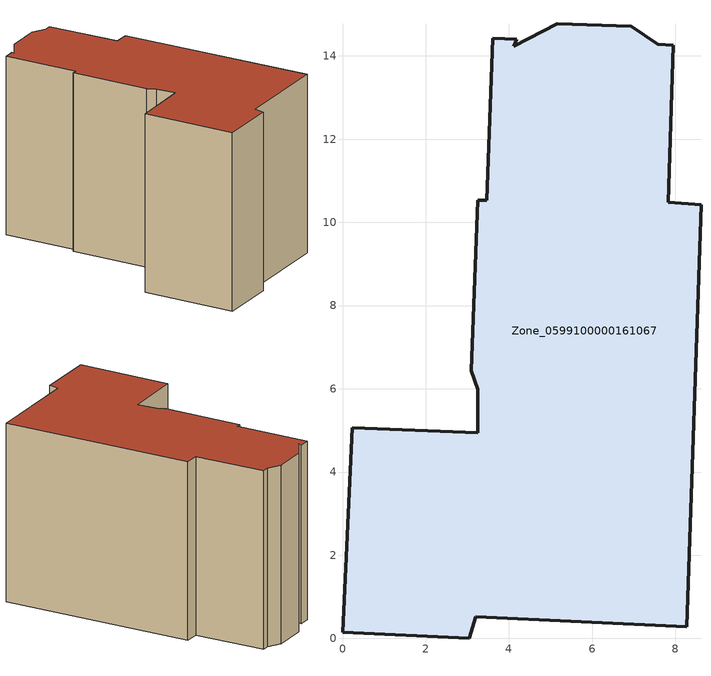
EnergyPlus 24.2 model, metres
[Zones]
Zone_0599100000161067
 floor ground (C_G): 3.46,10.53 3.62,14.43 4.19,14.4 4.12,14.23 5.16,14.78 6.93,14.72 7.58,14.28 7.95,14.26 7.83,10.48 8.62,10.43 8.27,0.28 3.21,0.52 3.05,0 0,0.15 0.23,5.06 3.25,4.94 3.26,5.99 3.09,6.43 3.25,10.54 z0
 wall outside (C_F): 0.23,5.06 0,0.15 3.05,0 3.21,0.52 8.27,0.28 8.62,10.43 7.83,10.48 7.95,14.26 7.58,14.28 6.93,14.72 5.16,14.78 4.12,14.23 4.19,14.4 3.62,14.43 3.46,10.53 3.25,10.54 3.09,6.43 3.26,5.99 3.25,4.94 0.23,5.06 z0:9.46
 roof outside (C_R): 3.62,14.43 3.46,10.53 3.25,10.54 3.09,6.43 3.26,5.99 3.25,4.94 0.23,5.06 0,0.15 3.05,0 3.21,0.52 8.27,0.28 8.62,10.43 7.83,10.48 7.95,14.26 7.58,14.28 6.93,14.72 5.16,14.78 4.12,14.23 4.19,14.4 z9.46
[BUILDING]
Pand.0599100000161067: North Axis=0; Terrain=City; Loads Convergence Tolerance Value=0.04; Temperature Convergence Tolerance Value=0.4; Solar Distribution=FullExterior; Maximum Number of Warmup Days=25; Minimum Number of Warmup Days=1
[Site:Location]
Rotterdam.The.Hague.AP_ZH_NLD Design_Conditions: Latitude=51.96; Longitude=4.45; Time Zone=1; Elevation=-4.5
[SITE:GROUNDTEMPERATURE:BUILDINGSURFACE]
18, 18, 18, 18, 18, 18, 18, 18, 18, 18, 18, 18
[MATERIAL] Thermal Absorptance=0.9; Solar Absorptance=0.7; Visible Absorptance=0.7
Name | Roughness | Thickness | Conductivity | Density | Specific Heat
G.TC.1946 | MediumSmooth | 0.15 | 1 | 540 | 1210
F.TC.1946 | Rough | 0.3 | 0.857143 | 1920 | 840
R.TC.1946 | MediumRough | 0.2 | 0.909091 | 1500 | 1000
[CONSTRUCTION]
C_G: G.TC.1946
C_F: F.TC.1946
C_R: R.TC.1946
[ZONE]
Zone_0599100000161067: Type=1; Multiplier=1; Ceiling Height=Autocalculate; Volume=Autocalculate; Floor Area=autocalculate; Part of Total Floor Area=Yes
[ZONEINFILTRATION:DESIGNFLOWRATE]
Infil_Zone_0599100000161067: Zone or ZoneList or Space or SpaceList=Zone_0599100000161067; Schedule=AlwaysOn; Design Flow Rate Calculation Method=Flow/Area; Flow Rate per Floor Area=0.003; Constant Term Coefficient=1; Temperature Term Coefficient=0; Velocity Term Coefficient=0; Velocity Squared Term Coefficient=0
[HVACTEMPLATE:ZONE:IDEALLOADSAIRSYSTEM]
Zone_0599100000161067: Maximum Heating Supply Air Temperature=50; Minimum Cooling Supply Air Temperature=13; Maximum Heating Supply Air Humidity Ratio=0.0156; Minimum Cooling Supply Air Humidity Ratio=0.0077; Heating Limit=NoLimit; Cooling Limit=NoLimit; Dehumidification Control Type=ConstantSensibleHeatRatio; Cooling Sensible Heat Ratio=0.7; Dehumidification Setpoint=60; Humidification Control Type=None; Humidification Setpoint=30; Outdoor Air Method=None; Outdoor Air Flow Rate per Person=0.00944; Outdoor Air Flow Rate per Zone Floor Area=0; Outdoor Air Flow Rate per Zone=0; Demand Controlled Ventilation Type=None; Outdoor Air Economizer Type=NoEconomizer; Heat Recovery Type=None; Sensible Heat Recovery Effectiveness=0.7; Latent Heat Recovery Effectiveness=0.65
[ZONECONTROL:THERMOSTAT]
ThermostatControl_Zone_0599100000161067: Zone or ZoneList=Zone_0599100000161067; Control Type Schedule=DualSetpointControlType; Control 1=Thermostat_Zone_0599100000161067; Temperature Difference Between Cutout And Setpoint=0
[THERMOSTATSETPOINT:DUALSETPOINT]
Thermostat_Zone_0599100000161067: Heating Setpoint Temperature Schedule=HeatingSetpoint_Zone_0599100000161067; Cooling Setpoint Temperature Schedule=CoolingSetpoint_Zone_0599100000161067
[SCHEDULE:COMPACT]
HeatingSetpoint_Zone_0599100000161067: Through: 12/31, For: AllDays, Until: 24:00, 21
CoolingSetpoint_Zone_0599100000161067: Through: 12/31, For: AllDays, Until: 24:00, 24
DualSetpointControlType: Through: 12/31, For: AllDays, Until: 24:00, 4
AlwaysOn: Through: 12/31, For: AllDays, Until: 24:00, 1
